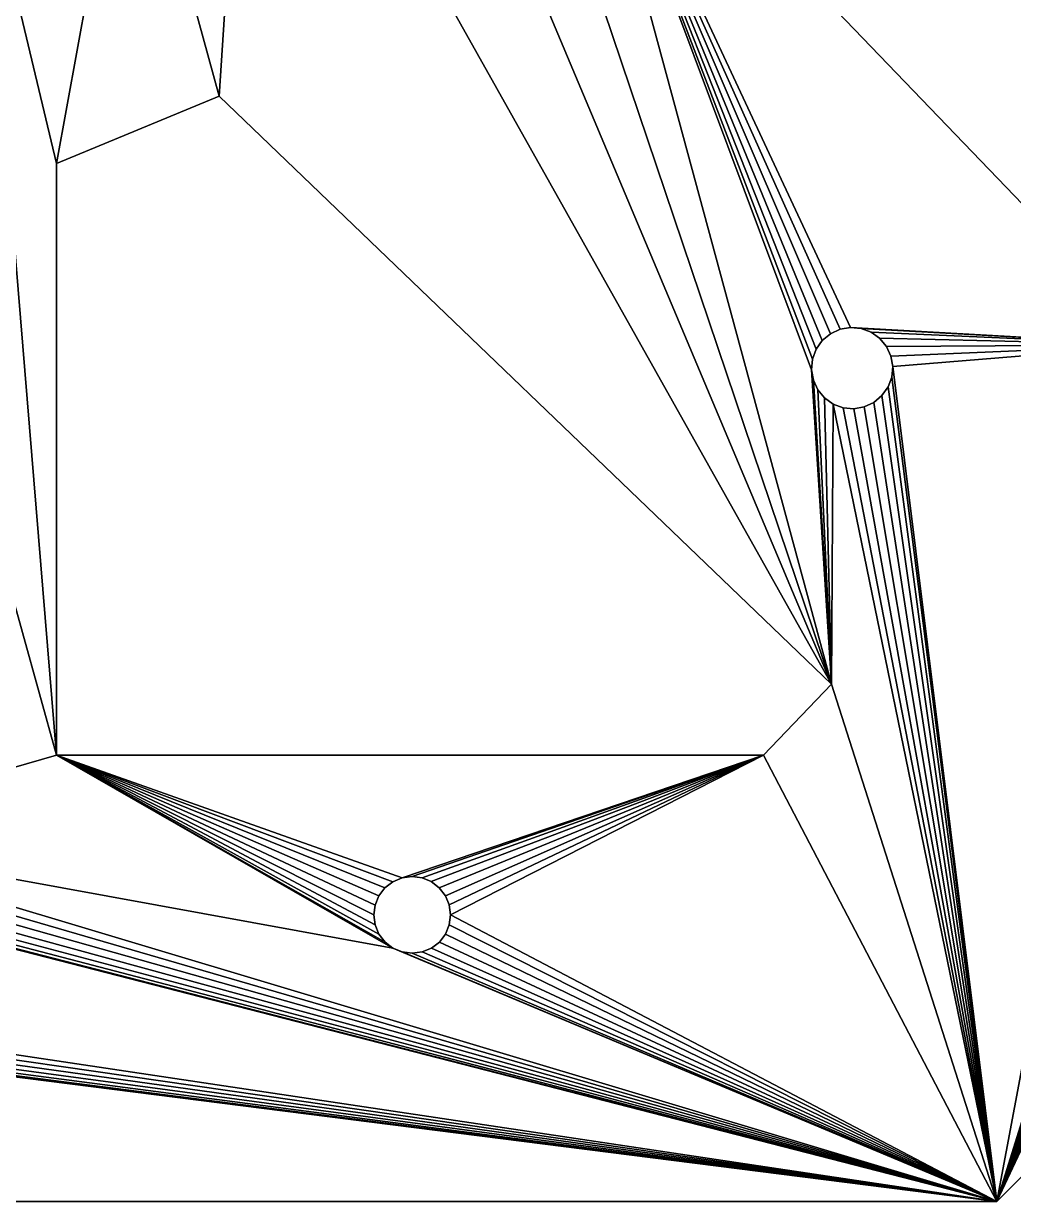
# Model space of a CAD drawing. Header units: metres. Extents: x 0.5 to 11.6, y 0.4 to 11.6.
# Drawn here: x 9.081 to 10.604, y 5.607 to 7.42 of the extents above; entities that cross this region are included whole.
import ezdxf

# ---------------------------------------------------------------- set-up
doc = ezdxf.new("R2010")
doc.units = ezdxf.units.M

msp = doc.modelspace()

# ---------------------------------------------------------------- meshes
at = {"layer": 'OutsideLine'}
mesh = msp.add_polyface(dxfattribs=at)
corners = [(10.3225, 6.9428), (9.931, 7.8575), (10.3373, 6.9497), (10.3534, 6.9524), (10.826, 6.9259), (10.3696, 6.9509), (10.3849, 6.9453), (10.3982, 6.9359), (10.4087, 6.9234), (10.4155, 6.9085), (10.4183, 6.8925), (10.8318, 6.4105), (11.132, 7.2444), (10.0345, 8.1075), (10.0558, 8.55), (11.132, 8.1075), (10.072, 8.5479), (10.0882, 8.55), (10.1032, 8.5562), (10.1162, 8.5662), (10.1261, 8.5791), (10.1324, 8.5942), (10.1345, 8.6104), (11.0116, 8.5944), (11.0095, 8.6105), (11.0178, 8.5793), (11.0277, 8.5663), (11.0406, 8.5563), (11.0556, 8.55), (11.0718, 8.5479), (11.088, 8.5499), (11.1031, 8.5561), (11.1161, 8.566), (11.126, 8.579), (11.1323, 8.594), (11.632, 6.661), (10.9401, 6.3706), (11.1345, 8.6102), (11.632, 10.554), (10.324, 6.4034), (10.2934, 6.8875), (10.2962, 6.8714), (10.303, 6.8566), (10.3134, 6.8441)]
mesh.append_faces([[corners[k] for k in face] for face in [(0, 1, 2), (2, 1, 3), (3, 4, 5), (5, 4, 6), (6, 4, 7), (7, 4, 8), (8, 4, 9), (9, 4, 10), (13, 14, 15), (23, 22, 24), (15, 34, 12), (35, 37, 38)]], dxfattribs={"vtx0": -1, "vtx1": -1})
mesh.append_faces([[corners[k] for k in face] for face in [(15, 22, 23), (35, 36, 12), (35, 12, 34)]], dxfattribs={"vtx0": -1, "vtx1": -1, "vtx2": -1})
mesh.append_faces([[corners[k] for k in face] for face in [(3, 1, 4), (11, 4, 12), (15, 14, 16), (15, 16, 17), (15, 17, 18), (15, 18, 19), (15, 19, 20), (15, 20, 21), (15, 21, 22), (15, 23, 25), (15, 25, 26), (15, 26, 27), (15, 27, 28), (15, 28, 29), (15, 29, 30), (15, 30, 31), (15, 31, 32), (15, 32, 33), (15, 33, 34), (35, 34, 37), (39, 40, 41), (39, 41, 42), (39, 42, 43)]], dxfattribs={"vtx0": -1, "vtx2": -1})
mesh = msp.add_polyface(dxfattribs=at)
corners = [(10.9401, 6.3706, 0.0625), (11.632, 6.661, 0.0625), (11.132, 7.2444, 0.0625), (11.132, 8.1075, 0.0625), (11.1323, 8.594, 0.0625), (11.1345, 8.6102, 0.0625), (11.632, 10.554, 0.0625), (10.0558, 8.55, 0.0625), (10.0345, 8.1075, 0.0625), (10.072, 8.5479, 0.0625), (10.0882, 8.55, 0.0625), (10.1032, 8.5562, 0.0625), (10.1162, 8.5662, 0.0625), (10.1261, 8.5791, 0.0625), (10.1324, 8.5942, 0.0625), (10.1345, 8.6104, 0.0625), (11.0116, 8.5944, 0.0625), (11.0095, 8.6105, 0.0625), (11.0178, 8.5793, 0.0625), (11.0277, 8.5663, 0.0625), (11.0406, 8.5563, 0.0625), (11.0556, 8.55, 0.0625), (11.0718, 8.5479, 0.0625), (11.088, 8.5499, 0.0625), (11.1031, 8.5561, 0.0625), (11.1161, 8.566, 0.0625), (11.126, 8.579, 0.0625), (9.931, 7.8575, 0.0625), (10.3534, 6.9524, 0.0625), (10.826, 6.9259, 0.0625), (10.3373, 6.9497, 0.0625), (10.3225, 6.9428, 0.0625), (10.3696, 6.9509, 0.0625), (10.3849, 6.9453, 0.0625), (10.3982, 6.9359, 0.0625), (10.4087, 6.9234, 0.0625), (10.4155, 6.9085, 0.0625), (10.4183, 6.8925, 0.0625), (10.8318, 6.4105, 0.0625), (10.2934, 6.8875, 0.0625), (10.324, 6.4034, 0.0625), (10.2962, 6.8714, 0.0625), (10.303, 6.8566, 0.0625), (10.3134, 6.8441, 0.0625)]
mesh.append_faces([[corners[k] for k in face] for face in [(2, 1, 3), (4, 1, 5), (6, 5, 1), (7, 3, 9), (9, 3, 10), (10, 3, 11), (11, 3, 12), (12, 3, 13), (13, 3, 14), (14, 3, 15), (16, 3, 18), (18, 3, 19), (19, 3, 20), (20, 3, 21), (21, 3, 22), (22, 3, 23), (23, 3, 24), (24, 3, 25), (25, 3, 26), (26, 3, 4), (27, 28, 29), (28, 27, 30), (30, 27, 31), (29, 38, 2), (39, 40, 41), (41, 40, 42), (42, 40, 43)]], dxfattribs={"vtx0": -1, "vtx1": -1})
mesh.append_faces([[corners[k] for k in face] for face in [(0, 1, 2), (3, 1, 4), (15, 3, 16)]], dxfattribs={"vtx0": -1, "vtx1": -1, "vtx2": -1})
mesh.append_faces([[corners[k] for k in face] for face in [(7, 8, 3), (15, 16, 17), (29, 28, 32), (29, 32, 33), (29, 33, 34), (29, 34, 35), (29, 35, 36), (29, 36, 37)]], dxfattribs={"vtx0": -1, "vtx2": -1})
mesh = msp.add_polyface(dxfattribs=at)
corners = [(10.0345, 8.1075, 0.0625), (9.931, 9.3575, 0.0625), (9.931, 7.8575, 0.0625), (10.0095, 8.6104, 0.0625), (10.0116, 8.5942, 0.0625), (10.0179, 8.5791, 0.0625), (10.0278, 8.5662, 0.0625), (10.0407, 8.5562, 0.0625), (10.0558, 8.55, 0.0625), (10.3225, 6.9428, 0.0625), (10.3099, 6.9324, 0.0625), (10.3005, 6.9191, 0.0625), (10.2949, 6.9037, 0.0625), (10.2934, 6.8875, 0.0625), (9.6238, 8.4798, 0.0625), (8.7016, 6.1703, 0.0625), (9.132, 6.2945, 0.0625), (8.7654, 7.6164, 0.0625), (9.0173, 7.6847, 0.0625), (9.132, 7.2049, 0.0625), (9.243, 7.8159, 0.0625), (9.382, 7.3084, 0.0625), (9.4271, 8.001, 0.0625), (10.324, 6.4034, 0.0625), (9.5569, 8.2275, 0.0625), (8.6676, 7.1163, 0.0625), (8.6552, 6.2307, 0.0625), (8.6703, 6.2245, 0.0625), (8.6805, 7.1263, 0.0625), (8.6833, 6.2145, 0.0625), (8.6904, 7.1392, 0.0625), (8.6932, 6.2016, 0.0625), (8.6966, 7.1543, 0.0625), (8.6994, 6.1865, 0.0625), (8.6986, 7.1705, 0.0625), (8.6047, 7.2244, 0.0625), (8.6198, 7.2307, 0.0625), (8.636, 7.2328, 0.0625), (8.6521, 7.2307, 0.0625), (8.6672, 7.2245, 0.0625), (8.6802, 7.2147, 0.0625), (8.6902, 7.2017, 0.0625), (8.6965, 7.1867, 0.0625)]
mesh.append_faces([[corners[k] for k in face] for face in [(0, 1, 2), (3, 0, 4), (4, 0, 5), (5, 0, 6), (6, 0, 7), (7, 0, 8), (9, 2, 10), (10, 2, 11), (11, 2, 12), (12, 2, 13), (17, 16, 18), (18, 19, 20), (19, 18, 16), (20, 21, 22), (22, 23, 24), (24, 23, 14), (25, 27, 28), (28, 29, 30), (30, 31, 32), (32, 33, 34)]], dxfattribs={"vtx0": -1, "vtx1": -1})
mesh.append_faces([[corners[k] for k in face] for face in [(1, 14, 2), (15, 16, 17), (14, 23, 2), (2, 23, 13), (17, 34, 33)]], dxfattribs={"vtx0": -1, "vtx1": -1, "vtx2": -1})
mesh.append_faces([[corners[k] for k in face] for face in [(20, 19, 21), (22, 21, 23), (25, 26, 27), (28, 27, 29), (17, 35, 36), (17, 36, 37), (17, 37, 38), (17, 38, 39), (17, 39, 40), (17, 40, 41), (17, 41, 42), (17, 42, 34), (17, 33, 15)]], dxfattribs={"vtx0": -1, "vtx2": -1})
mesh = msp.add_polyface(dxfattribs=at)
corners = [(9.931, 7.8575), (10.2949, 6.9037), (10.2934, 6.8875), (10.3005, 6.9191), (10.3099, 6.9324), (10.3225, 6.9428), (10.0095, 8.6104), (10.0345, 8.1075), (10.0116, 8.5942), (10.0179, 8.5791), (10.0278, 8.5662), (10.0407, 8.5562), (10.0558, 8.55), (10.0345, 9.1075), (9.243, 7.8159), (9.132, 7.2049), (9.0173, 7.6847), (9.382, 7.3084), (9.4271, 8.001), (10.324, 6.4034), (9.5569, 8.2275), (9.6238, 8.4798), (9.931, 9.3575), (9.132, 6.2945), (8.7016, 6.1703), (8.7654, 7.6164), (8.6198, 7.2307), (8.636, 7.2328), (8.6521, 7.2307), (8.6672, 7.2245), (8.6802, 7.2147), (8.6902, 7.2017), (8.6965, 7.1867), (8.6986, 7.1705), (8.6994, 6.1865), (8.6552, 6.2307), (8.6676, 7.1163), (8.6703, 6.2245), (8.6805, 7.1263), (8.6833, 6.2145), (8.6904, 7.1392), (8.6932, 6.2016), (8.6966, 7.1543)]
mesh.append_faces([[corners[k] for k in face] for face in [(1, 0, 3), (3, 0, 4), (4, 0, 5), (14, 15, 16), (15, 14, 17), (17, 18, 19), (23, 16, 15), (26, 25, 27), (27, 25, 28), (28, 25, 29), (29, 25, 30), (30, 25, 31), (31, 25, 32), (32, 25, 33), (34, 25, 24), (35, 36, 37), (37, 38, 39)]], dxfattribs={"vtx0": -1, "vtx1": -1})
mesh.append_faces([[corners[k] for k in face] for face in [(0, 13, 6), (19, 21, 0), (0, 21, 22), (19, 0, 2), (23, 24, 25), (33, 25, 34)]], dxfattribs={"vtx0": -1, "vtx1": -1, "vtx2": -1})
mesh.append_faces([[corners[k] for k in face] for face in [(0, 1, 2), (6, 7, 0), (7, 6, 8), (7, 8, 9), (7, 9, 10), (7, 10, 11), (7, 11, 12), (17, 14, 18), (19, 18, 20), (19, 20, 21), (23, 25, 16), (37, 36, 38), (39, 38, 40), (41, 40, 42), (34, 42, 33)]], dxfattribs={"vtx0": -1, "vtx2": -1})
mesh = msp.add_polyface(dxfattribs=at)
corners = [(9.931, 7.8575), (10.826, 6.9259, 0.0625), (10.826, 6.9259), (9.931, 7.8575, 0.0625)]
mesh.append_faces([[corners[k] for k in face] for face in [(0, 1, 2), (1, 0, 3)]], dxfattribs={"vtx0": -1})
mesh = msp.add_polyface(dxfattribs=at)
corners = [(6.6876, 5.6075), (7.5925, 5.9864), (10.5785, 5.6075), (7.5772, 5.9884), (7.563, 5.9943), (7.0644, 6.2914), (7.5507, 6.0037), (7.5413, 6.0159), (7.5354, 6.0301), (7.5334, 6.0454), (7.6078, 5.9885), (7.622, 5.9944), (7.6343, 6.0038), (7.6436, 6.016), (7.6495, 6.0303), (7.6515, 6.0456), (8.6229, 6.11), (8.132, 6.2914), (8.6078, 6.1162), (8.5949, 6.1261), (8.5849, 6.1391), (8.5787, 6.1542), (8.252, 7.6825), (8.5766, 6.1703), (7.5354, 6.0607), (7.5413, 6.0749), (7.5506, 6.0872), (7.5628, 6.0966), (7.5771, 6.1025), (7.5924, 6.1045), (7.6076, 6.1026), (7.6219, 6.0967), (7.6341, 6.0873), (7.6435, 6.0751), (7.6495, 6.0609), (8.5821, 7.1389), (8.5787, 6.1865), (8.5849, 6.2016), (8.5921, 7.126), (8.5949, 6.2145), (8.6051, 7.1161), (8.6078, 6.2245), (8.6201, 7.1099), (8.6229, 6.2307), (8.6363, 7.1078), (8.6391, 6.2328), (8.6525, 7.11), (8.6552, 6.2307)]
mesh.append_faces([[corners[k] for k in face] for face in [(0, 1, 2), (1, 0, 3), (4, 5, 6), (6, 5, 7), (7, 5, 8), (8, 5, 9), (16, 17, 18), (18, 17, 19), (19, 17, 20), (20, 17, 21), (21, 22, 23), (24, 5, 25), (25, 5, 26), (26, 5, 27), (27, 5, 28), (28, 17, 29), (29, 17, 30), (30, 17, 31), (31, 17, 32), (32, 17, 33), (33, 17, 34), (34, 17, 15), (23, 35, 36), (36, 35, 37), (37, 38, 39), (39, 40, 41), (41, 42, 43), (43, 44, 45), (45, 46, 47)]], dxfattribs={"vtx0": -1, "vtx1": -1})
mesh.append_faces([[corners[k] for k in face] for face in [(16, 15, 17)]], dxfattribs={"vtx0": -1, "vtx1": -1, "vtx2": -1})
mesh.append_faces([[corners[k] for k in face] for face in [(2, 1, 10), (2, 10, 11), (2, 11, 12), (2, 12, 13), (2, 13, 14), (2, 14, 15), (5, 24, 9), (28, 5, 17)]], dxfattribs={"vtx0": -1, "vtx2": -1})
mesh = msp.add_polyface(dxfattribs=at)
corners = [(7.5925, 5.9864, 0.0625), (6.6876, 5.6075, 0.0625), (10.5785, 5.6075, 0.0625), (7.0644, 6.2914, 0.0625), (7.563, 5.9943, 0.0625), (7.5507, 6.0037, 0.0625), (7.5413, 6.0159, 0.0625), (7.5354, 6.0301, 0.0625), (7.5334, 6.0454, 0.0625), (7.6078, 5.9885, 0.0625), (7.622, 5.9944, 0.0625), (7.6343, 6.0038, 0.0625), (7.6436, 6.016, 0.0625), (7.6495, 6.0303, 0.0625), (7.6515, 6.0456, 0.0625), (8.6229, 6.11, 0.0625), (8.132, 6.2914, 0.0625), (8.6078, 6.1162, 0.0625), (8.5949, 6.1261, 0.0625), (8.5849, 6.1391, 0.0625), (8.132, 7.2049, 0.0625), (8.5787, 6.1542, 0.0625), (8.252, 7.6825, 0.0625), (8.5766, 6.1703, 0.0625), (7.5771, 6.1025, 0.0625), (7.5628, 6.0966, 0.0625), (7.5506, 6.0872, 0.0625), (7.5413, 6.0749, 0.0625), (7.5354, 6.0607, 0.0625), (7.5924, 6.1045, 0.0625), (7.6076, 6.1026, 0.0625), (7.6219, 6.0967, 0.0625), (7.6341, 6.0873, 0.0625), (7.6435, 6.0751, 0.0625), (7.6495, 6.0609, 0.0625), (8.5821, 7.1389, 0.0625), (8.5787, 6.1865, 0.0625), (8.5849, 6.2016, 0.0625), (8.5921, 7.126, 0.0625), (8.5949, 6.2145, 0.0625), (8.6051, 7.1161, 0.0625), (8.6078, 6.2245, 0.0625), (8.6201, 7.1099, 0.0625), (8.6229, 6.2307, 0.0625), (8.6363, 7.1078, 0.0625), (8.6391, 6.2328, 0.0625), (8.6525, 7.11, 0.0625), (8.6552, 6.2307, 0.0625)]
mesh.append_faces([[corners[k] for k in face] for face in [(0, 2, 9), (9, 2, 10), (10, 2, 11), (11, 2, 12), (12, 2, 13), (13, 2, 14), (16, 19, 20), (3, 24, 16), (24, 3, 25), (25, 3, 26), (26, 3, 27), (27, 3, 28), (28, 3, 8)]], dxfattribs={"vtx0": -1, "vtx1": -1})
mesh.append_faces([[corners[k] for k in face] for face in [(14, 15, 16)]], dxfattribs={"vtx0": -1, "vtx1": -1, "vtx2": -1})
mesh.append_faces([[corners[k] for k in face] for face in [(0, 1, 2), (3, 4, 5), (3, 5, 6), (3, 6, 7), (3, 7, 8), (16, 15, 17), (16, 17, 18), (16, 18, 19), (20, 19, 21), (22, 21, 23), (16, 24, 29), (16, 29, 30), (16, 30, 31), (16, 31, 32), (16, 32, 33), (16, 33, 34), (16, 34, 14), (35, 23, 36), (35, 36, 37), (38, 37, 39), (40, 39, 41), (42, 41, 43), (44, 43, 45), (46, 45, 47)]], dxfattribs={"vtx0": -1, "vtx2": -1})
mesh = msp.add_polyface(dxfattribs=at)
corners = [(9.382, 7.3084, 0.0625), (9.132, 7.2049), (9.382, 7.3084), (9.132, 7.2049, 0.0625)]
mesh.append_faces([[corners[k] for k in face] for face in [(0, 1, 2), (1, 0, 3)]], dxfattribs={"vtx0": -1})
mesh = msp.add_polyface(dxfattribs=at)
corners = [(10.324, 6.4034, 0.0625), (9.382, 7.3084), (10.324, 6.4034), (9.382, 7.3084, 0.0625)]
mesh.append_faces([[corners[k] for k in face] for face in [(0, 1, 2), (1, 0, 3)]], dxfattribs={"vtx0": -1})
mesh = msp.add_polyface(dxfattribs=at)
corners = [(10.4183, 6.8925), (10.826, 6.9259), (10.5785, 5.6075), (10.8152, 6.3656), (10.8167, 6.3819), (10.8224, 6.3972), (10.8318, 6.4105), (11.132, 7.2444), (10.8443, 6.421), (10.8591, 6.4278), (10.8752, 6.4306), (10.8914, 6.4291), (10.9068, 6.4235), (10.9201, 6.414), (10.9305, 6.4015), (10.9374, 6.3867), (10.9401, 6.3706), (10.9111, 6.3153), (11.632, 6.661), (10.8962, 6.3085), (10.8802, 6.3057), (10.8639, 6.3072), (10.8486, 6.3128), (10.8353, 6.3222), (10.8248, 6.3348), (10.818, 6.3496), (10.9236, 6.3257), (10.933, 6.3391), (10.9386, 6.3544), (10.324, 6.4034), (10.3134, 6.8441), (10.3268, 6.8347), (10.2193, 6.2944), (10.3421, 6.829), (10.3583, 6.8275), (10.3744, 6.8303), (10.3892, 6.8371), (10.4018, 6.8476), (10.4112, 6.8609), (10.4168, 6.8762)]
mesh.append_faces([[corners[k] for k in face] for face in [(3, 1, 4), (4, 1, 5), (5, 1, 6), (6, 7, 8), (8, 7, 9), (9, 7, 10), (10, 7, 11), (11, 7, 12), (12, 7, 13), (13, 7, 14), (14, 7, 15), (15, 7, 16), (2, 17, 18), (17, 2, 19), (19, 2, 20), (20, 2, 21), (21, 2, 22), (22, 2, 23), (23, 2, 24), (24, 2, 25), (25, 2, 3)]], dxfattribs={"vtx0": -1, "vtx1": -1})
mesh.append_faces([[corners[k] for k in face] for face in [(0, 1, 2), (2, 1, 3), (2, 29, 31)]], dxfattribs={"vtx0": -1, "vtx1": -1, "vtx2": -1})
mesh.append_faces([[corners[k] for k in face] for face in [(18, 17, 26), (18, 26, 27), (18, 27, 28), (18, 28, 16), (29, 30, 31), (2, 32, 29), (2, 31, 33), (2, 33, 34), (2, 34, 35), (2, 35, 36), (2, 36, 37), (2, 37, 38), (2, 38, 39), (2, 39, 0)]], dxfattribs={"vtx0": -1, "vtx2": -1})
mesh = msp.add_polyface(dxfattribs=at)
corners = [(10.5785, 5.6075, 0.0625), (10.818, 6.3496, 0.0625), (10.8152, 6.3656, 0.0625), (10.8248, 6.3348, 0.0625), (10.8353, 6.3222, 0.0625), (10.8486, 6.3128, 0.0625), (10.8639, 6.3072, 0.0625), (10.8802, 6.3057, 0.0625), (10.8962, 6.3085, 0.0625), (10.9111, 6.3153, 0.0625), (11.632, 6.661, 0.0625), (10.9236, 6.3257, 0.0625), (10.933, 6.3391, 0.0625), (10.9386, 6.3544, 0.0625), (10.9401, 6.3706, 0.0625), (10.826, 6.9259, 0.0625), (10.4183, 6.8925, 0.0625), (10.8167, 6.3819, 0.0625), (10.8224, 6.3972, 0.0625), (10.8318, 6.4105, 0.0625), (11.132, 7.2444, 0.0625), (10.8443, 6.421, 0.0625), (10.8591, 6.4278, 0.0625), (10.8752, 6.4306, 0.0625), (10.8914, 6.4291, 0.0625), (10.9068, 6.4235, 0.0625), (10.9201, 6.414, 0.0625), (10.9305, 6.4015, 0.0625), (10.9374, 6.3867, 0.0625), (10.2193, 6.2944, 0.0625), (10.324, 6.4034, 0.0625), (10.3268, 6.8347, 0.0625), (10.3421, 6.829, 0.0625), (10.3583, 6.8275, 0.0625), (10.3744, 6.8303, 0.0625), (10.3892, 6.8371, 0.0625), (10.4018, 6.8476, 0.0625), (10.4112, 6.8609, 0.0625), (10.4168, 6.8762, 0.0625), (10.3134, 6.8441, 0.0625)]
mesh.append_faces([[corners[k] for k in face] for face in [(1, 0, 3), (3, 0, 4), (4, 0, 5), (5, 0, 6), (6, 0, 7), (7, 0, 8), (8, 0, 9), (9, 10, 11), (11, 10, 12), (12, 10, 13), (13, 10, 14), (29, 0, 30), (31, 0, 32), (32, 0, 33), (33, 0, 34), (34, 0, 35), (35, 0, 36), (36, 0, 37), (37, 0, 38), (38, 0, 16), (39, 30, 31)]], dxfattribs={"vtx0": -1, "vtx1": -1})
mesh.append_faces([[corners[k] for k in face] for face in [(15, 16, 0), (15, 0, 2), (30, 0, 31)]], dxfattribs={"vtx0": -1, "vtx1": -1, "vtx2": -1})
mesh.append_faces([[corners[k] for k in face] for face in [(0, 1, 2), (9, 0, 10), (15, 2, 17), (15, 17, 18), (15, 18, 19), (20, 19, 21), (20, 21, 22), (20, 22, 23), (20, 23, 24), (20, 24, 25), (20, 25, 26), (20, 26, 27), (20, 27, 28), (20, 28, 14)]], dxfattribs={"vtx0": -1, "vtx2": -1})
mesh = msp.add_polyface(dxfattribs=at)
corners = [(9.132, 7.2049), (9.132, 6.2945, 0.0625), (9.132, 6.2945), (9.132, 7.2049, 0.0625)]
mesh.append_faces([[corners[k] for k in face] for face in [(0, 1, 2), (1, 0, 3)]], dxfattribs={"vtx0": -1})
mesh = msp.add_polyface(dxfattribs=at)
corners = [(10.5785, 5.6075), (7.6515, 6.0456), (8.6229, 6.11), (8.6391, 6.1078), (8.6552, 6.11), (8.6703, 6.1162), (8.6833, 6.1261), (8.6932, 6.1391), (8.6994, 6.1542), (8.7016, 6.1703), (9.6496, 5.9972), (9.132, 6.2945), (9.6374, 6.0066), (9.628, 6.0188), (9.622, 6.0331), (9.62, 6.0483), (9.6639, 5.9914), (9.6791, 5.9894), (9.6944, 5.9914), (9.7087, 5.9973), (9.7209, 6.0067), (9.7302, 6.019), (9.7361, 6.0332), (9.7381, 6.0485), (10.2193, 6.2944), (9.622, 6.0636), (9.6279, 6.0779), (9.6372, 6.0901), (9.6495, 6.0995), (9.6637, 6.1054), (9.679, 6.1075), (9.6943, 6.1055), (9.7085, 6.0996), (9.7208, 6.0902), (9.7302, 6.078), (9.7361, 6.0638), (8.6833, 6.2145), (8.6904, 7.1392), (8.6932, 6.2016), (8.6966, 7.1543), (8.6994, 6.1865)]
mesh.append_faces([[corners[k] for k in face] for face in [(10, 11, 12), (12, 11, 13), (13, 11, 14), (14, 11, 15), (25, 11, 26), (26, 11, 27), (27, 11, 28), (28, 11, 29), (29, 24, 30), (30, 24, 31), (31, 24, 32), (32, 24, 33), (33, 24, 34), (34, 24, 35), (35, 24, 23), (36, 37, 38), (38, 39, 40)]], dxfattribs={"vtx0": -1, "vtx1": -1})
mesh.append_faces([[corners[k] for k in face] for face in [(0, 1, 2), (0, 9, 10), (10, 9, 11), (0, 23, 24)]], dxfattribs={"vtx0": -1, "vtx1": -1, "vtx2": -1})
mesh.append_faces([[corners[k] for k in face] for face in [(0, 2, 3), (0, 3, 4), (0, 4, 5), (0, 5, 6), (0, 6, 7), (0, 7, 8), (0, 8, 9), (0, 10, 16), (0, 16, 17), (0, 17, 18), (0, 18, 19), (0, 19, 20), (0, 20, 21), (0, 21, 22), (0, 22, 23), (11, 25, 15), (29, 11, 24)]], dxfattribs={"vtx0": -1, "vtx2": -1})
mesh = msp.add_polyface(dxfattribs=at)
corners = [(7.6515, 6.0456, 0.0625), (10.5785, 5.6075, 0.0625), (8.6229, 6.11, 0.0625), (8.6391, 6.1078, 0.0625), (8.6552, 6.11, 0.0625), (8.6703, 6.1162, 0.0625), (8.6833, 6.1261, 0.0625), (8.6932, 6.1391, 0.0625), (8.6994, 6.1542, 0.0625), (8.7016, 6.1703, 0.0625), (9.6496, 5.9972, 0.0625), (9.132, 6.2945, 0.0625), (9.6374, 6.0066, 0.0625), (9.628, 6.0188, 0.0625), (9.622, 6.0331, 0.0625), (9.62, 6.0483, 0.0625), (9.6639, 5.9914, 0.0625), (9.6791, 5.9894, 0.0625), (9.6944, 5.9914, 0.0625), (9.7087, 5.9973, 0.0625), (9.7209, 6.0067, 0.0625), (9.7302, 6.019, 0.0625), (9.7361, 6.0332, 0.0625), (9.7381, 6.0485, 0.0625), (10.2193, 6.2944, 0.0625), (9.6637, 6.1054, 0.0625), (9.6495, 6.0995, 0.0625), (9.6372, 6.0901, 0.0625), (9.6279, 6.0779, 0.0625), (9.622, 6.0636, 0.0625), (9.679, 6.1075, 0.0625), (9.6943, 6.1055, 0.0625), (9.7085, 6.0996, 0.0625), (9.7208, 6.0902, 0.0625), (9.7302, 6.078, 0.0625), (9.7361, 6.0638, 0.0625), (8.6904, 7.1392, 0.0625), (8.6833, 6.2145, 0.0625), (8.6932, 6.2016, 0.0625), (8.6966, 7.1543, 0.0625), (8.6994, 6.1865, 0.0625)]
mesh.append_faces([[corners[k] for k in face] for face in [(2, 1, 3), (3, 1, 4), (4, 1, 5), (5, 1, 6), (6, 1, 7), (7, 1, 8), (8, 1, 9), (10, 1, 16), (16, 1, 17), (17, 1, 18), (18, 1, 19), (19, 1, 20), (20, 1, 21), (21, 1, 22), (22, 1, 23), (11, 25, 24), (25, 11, 26), (26, 11, 27), (27, 11, 28), (28, 11, 29), (29, 11, 15)]], dxfattribs={"vtx0": -1, "vtx1": -1})
mesh.append_faces([[corners[k] for k in face] for face in [(0, 1, 2), (9, 1, 10), (9, 10, 11), (23, 1, 24)]], dxfattribs={"vtx0": -1, "vtx1": -1, "vtx2": -1})
mesh.append_faces([[corners[k] for k in face] for face in [(11, 10, 12), (11, 12, 13), (11, 13, 14), (11, 14, 15), (24, 25, 30), (24, 30, 31), (24, 31, 32), (24, 32, 33), (24, 33, 34), (24, 34, 35), (24, 35, 23), (36, 37, 38), (39, 38, 40)]], dxfattribs={"vtx0": -1, "vtx2": -1})
mesh = msp.add_polyface(dxfattribs=at)
corners = [(10.3225, 6.9428, 0.0625), (10.3099, 6.9324), (10.3225, 6.9428), (10.3099, 6.9324, 0.0625)]
mesh.append_faces([[corners[k] for k in face] for face in [(0, 1, 2), (1, 0, 3)]], dxfattribs={"vtx0": -1})
mesh = msp.add_polyface(dxfattribs=at)
corners = [(10.3373, 6.9497, 0.0625), (10.3225, 6.9428), (10.3373, 6.9497), (10.3225, 6.9428, 0.0625)]
mesh.append_faces([[corners[k] for k in face] for face in [(0, 1, 2), (1, 0, 3)]], dxfattribs={"vtx0": -1})
mesh = msp.add_polyface(dxfattribs=at)
corners = [(10.3534, 6.9524, 0.0625), (10.3373, 6.9497), (10.3534, 6.9524), (10.3373, 6.9497, 0.0625)]
mesh.append_faces([[corners[k] for k in face] for face in [(0, 1, 2), (1, 0, 3)]], dxfattribs={"vtx0": -1})
mesh = msp.add_polyface(dxfattribs=at)
corners = [(10.3696, 6.9509, 0.0625), (10.3534, 6.9524), (10.3696, 6.9509), (10.3534, 6.9524, 0.0625)]
mesh.append_faces([[corners[k] for k in face] for face in [(0, 1, 2), (1, 0, 3)]], dxfattribs={"vtx0": -1})
mesh = msp.add_polyface(dxfattribs=at)
corners = [(10.3849, 6.9453, 0.0625), (10.3696, 6.9509), (10.3849, 6.9453), (10.3696, 6.9509, 0.0625)]
mesh.append_faces([[corners[k] for k in face] for face in [(0, 1, 2), (1, 0, 3)]], dxfattribs={"vtx0": -1})
mesh = msp.add_polyface(dxfattribs=at)
corners = [(10.3982, 6.9359, 0.0625), (10.3849, 6.9453), (10.3982, 6.9359), (10.3849, 6.9453, 0.0625)]
mesh.append_faces([[corners[k] for k in face] for face in [(0, 1, 2), (1, 0, 3)]], dxfattribs={"vtx0": -1})
mesh = msp.add_polyface(dxfattribs=at)
corners = [(10.3099, 6.9324), (10.3005, 6.9191, 0.0625), (10.3005, 6.9191), (10.3099, 6.9324, 0.0625)]
mesh.append_faces([[corners[k] for k in face] for face in [(0, 1, 2), (1, 0, 3)]], dxfattribs={"vtx0": -1})
mesh = msp.add_polyface(dxfattribs=at)
corners = [(10.3982, 6.9359, 0.0625), (10.4087, 6.9234), (10.4087, 6.9234, 0.0625), (10.3982, 6.9359)]
mesh.append_faces([[corners[k] for k in face] for face in [(0, 1, 2), (1, 0, 3)]], dxfattribs={"vtx0": -1})
mesh = msp.add_polyface(dxfattribs=at)
corners = [(10.3005, 6.9191), (10.2949, 6.9037, 0.0625), (10.2949, 6.9037), (10.3005, 6.9191, 0.0625)]
mesh.append_faces([[corners[k] for k in face] for face in [(0, 1, 2), (1, 0, 3)]], dxfattribs={"vtx0": -1})
mesh = msp.add_polyface(dxfattribs=at)
corners = [(10.4087, 6.9234, 0.0625), (10.4155, 6.9085), (10.4155, 6.9085, 0.0625), (10.4087, 6.9234)]
mesh.append_faces([[corners[k] for k in face] for face in [(0, 1, 2), (1, 0, 3)]], dxfattribs={"vtx0": -1})
mesh = msp.add_polyface(dxfattribs=at)
corners = [(10.4155, 6.9085, 0.0625), (10.4183, 6.8925), (10.4183, 6.8925, 0.0625), (10.4155, 6.9085)]
mesh.append_faces([[corners[k] for k in face] for face in [(0, 1, 2), (1, 0, 3)]], dxfattribs={"vtx0": -1})
mesh = msp.add_polyface(dxfattribs=at)
corners = [(10.2949, 6.9037), (10.2934, 6.8875, 0.0625), (10.2934, 6.8875), (10.2949, 6.9037, 0.0625)]
mesh.append_faces([[corners[k] for k in face] for face in [(0, 1, 2), (1, 0, 3)]], dxfattribs={"vtx0": -1})
mesh = msp.add_polyface(dxfattribs=at)
corners = [(10.4183, 6.8925, 0.0625), (10.4168, 6.8762), (10.4168, 6.8762, 0.0625), (10.4183, 6.8925)]
mesh.append_faces([[corners[k] for k in face] for face in [(0, 1, 2), (1, 0, 3)]], dxfattribs={"vtx0": -1})
mesh = msp.add_polyface(dxfattribs=at)
corners = [(10.2934, 6.8875), (10.2962, 6.8714, 0.0625), (10.2962, 6.8714), (10.2934, 6.8875, 0.0625)]
mesh.append_faces([[corners[k] for k in face] for face in [(0, 1, 2), (1, 0, 3)]], dxfattribs={"vtx0": -1})
mesh = msp.add_polyface(dxfattribs=at)
corners = [(10.2962, 6.8714), (10.303, 6.8566, 0.0625), (10.303, 6.8566), (10.2962, 6.8714, 0.0625)]
mesh.append_faces([[corners[k] for k in face] for face in [(0, 1, 2), (1, 0, 3)]], dxfattribs={"vtx0": -1})
mesh = msp.add_polyface(dxfattribs=at)
corners = [(10.4168, 6.8762, 0.0625), (10.4112, 6.8609), (10.4112, 6.8609, 0.0625), (10.4168, 6.8762)]
mesh.append_faces([[corners[k] for k in face] for face in [(0, 1, 2), (1, 0, 3)]], dxfattribs={"vtx0": -1})
mesh = msp.add_polyface(dxfattribs=at)
corners = [(10.303, 6.8566), (10.3134, 6.8441, 0.0625), (10.3134, 6.8441), (10.303, 6.8566, 0.0625)]
mesh.append_faces([[corners[k] for k in face] for face in [(0, 1, 2), (1, 0, 3)]], dxfattribs={"vtx0": -1})
mesh = msp.add_polyface(dxfattribs=at)
corners = [(10.4112, 6.8609, 0.0625), (10.4018, 6.8476), (10.4018, 6.8476, 0.0625), (10.4112, 6.8609)]
mesh.append_faces([[corners[k] for k in face] for face in [(0, 1, 2), (1, 0, 3)]], dxfattribs={"vtx0": -1})
mesh = msp.add_polyface(dxfattribs=at)
corners = [(10.3134, 6.8441, 0.0625), (10.3268, 6.8347), (10.3134, 6.8441), (10.3268, 6.8347, 0.0625)]
mesh.append_faces([[corners[k] for k in face] for face in [(0, 1, 2), (1, 0, 3)]], dxfattribs={"vtx0": -1})
mesh = msp.add_polyface(dxfattribs=at)
corners = [(10.3268, 6.8347, 0.0625), (10.3421, 6.829), (10.3268, 6.8347), (10.3421, 6.829, 0.0625)]
mesh.append_faces([[corners[k] for k in face] for face in [(0, 1, 2), (1, 0, 3)]], dxfattribs={"vtx0": -1})
mesh = msp.add_polyface(dxfattribs=at)
corners = [(10.3744, 6.8303, 0.0625), (10.3892, 6.8371), (10.3744, 6.8303), (10.3892, 6.8371, 0.0625)]
mesh.append_faces([[corners[k] for k in face] for face in [(0, 1, 2), (1, 0, 3)]], dxfattribs={"vtx0": -1})
mesh = msp.add_polyface(dxfattribs=at)
corners = [(10.3892, 6.8371, 0.0625), (10.4018, 6.8476), (10.3892, 6.8371), (10.4018, 6.8476, 0.0625)]
mesh.append_faces([[corners[k] for k in face] for face in [(0, 1, 2), (1, 0, 3)]], dxfattribs={"vtx0": -1})
mesh = msp.add_polyface(dxfattribs=at)
corners = [(10.3421, 6.829, 0.0625), (10.3583, 6.8275), (10.3421, 6.829), (10.3583, 6.8275, 0.0625)]
mesh.append_faces([[corners[k] for k in face] for face in [(0, 1, 2), (1, 0, 3)]], dxfattribs={"vtx0": -1})
mesh = msp.add_polyface(dxfattribs=at)
corners = [(10.3583, 6.8275, 0.0625), (10.3744, 6.8303), (10.3583, 6.8275), (10.3744, 6.8303, 0.0625)]
mesh.append_faces([[corners[k] for k in face] for face in [(0, 1, 2), (1, 0, 3)]], dxfattribs={"vtx0": -1})
mesh = msp.add_polyface(dxfattribs=at)
corners = [(11.632, 6.661, 0.0625), (10.5785, 5.6075), (11.632, 6.661), (10.5785, 5.6075, 0.0625)]
mesh.append_faces([[corners[k] for k in face] for face in [(0, 1, 2), (1, 0, 3)]], dxfattribs={"vtx0": -1})
mesh = msp.add_polyface(dxfattribs=at)
corners = [(10.324, 6.4034, 0.0625), (10.2193, 6.2944), (10.2193, 6.2944, 0.0625), (10.324, 6.4034)]
mesh.append_faces([[corners[k] for k in face] for face in [(0, 1, 2), (1, 0, 3)]], dxfattribs={"vtx0": -1})
mesh = msp.add_polyface(dxfattribs=at)
corners = [(9.132, 6.2945, 0.0625), (10.2193, 6.2944), (9.132, 6.2945), (10.2193, 6.2944, 0.0625)]
mesh.append_faces([[corners[k] for k in face] for face in [(0, 1, 2), (1, 0, 3)]], dxfattribs={"vtx0": -1})
mesh = msp.add_polyface(dxfattribs=at)
corners = [(9.6495, 6.0995, 0.0625), (9.6372, 6.0901), (9.6495, 6.0995), (9.6372, 6.0901, 0.0625)]
mesh.append_faces([[corners[k] for k in face] for face in [(0, 1, 2), (1, 0, 3)]], dxfattribs={"vtx0": -1})
mesh = msp.add_polyface(dxfattribs=at)
corners = [(9.6637, 6.1054, 0.0625), (9.6495, 6.0995), (9.6637, 6.1054), (9.6495, 6.0995, 0.0625)]
mesh.append_faces([[corners[k] for k in face] for face in [(0, 1, 2), (1, 0, 3)]], dxfattribs={"vtx0": -1})
mesh = msp.add_polyface(dxfattribs=at)
corners = [(9.679, 6.1075, 0.0625), (9.6637, 6.1054), (9.679, 6.1075), (9.6637, 6.1054, 0.0625)]
mesh.append_faces([[corners[k] for k in face] for face in [(0, 1, 2), (1, 0, 3)]], dxfattribs={"vtx0": -1})
mesh = msp.add_polyface(dxfattribs=at)
corners = [(9.6943, 6.1055, 0.0625), (9.679, 6.1075), (9.6943, 6.1055), (9.679, 6.1075, 0.0625)]
mesh.append_faces([[corners[k] for k in face] for face in [(0, 1, 2), (1, 0, 3)]], dxfattribs={"vtx0": -1})
mesh = msp.add_polyface(dxfattribs=at)
corners = [(9.7085, 6.0996, 0.0625), (9.6943, 6.1055), (9.7085, 6.0996), (9.6943, 6.1055, 0.0625)]
mesh.append_faces([[corners[k] for k in face] for face in [(0, 1, 2), (1, 0, 3)]], dxfattribs={"vtx0": -1})
mesh = msp.add_polyface(dxfattribs=at)
corners = [(9.7208, 6.0902, 0.0625), (9.7085, 6.0996), (9.7208, 6.0902), (9.7085, 6.0996, 0.0625)]
mesh.append_faces([[corners[k] for k in face] for face in [(0, 1, 2), (1, 0, 3)]], dxfattribs={"vtx0": -1})
mesh = msp.add_polyface(dxfattribs=at)
corners = [(9.6279, 6.0779), (9.622, 6.0636, 0.0625), (9.622, 6.0636), (9.6279, 6.0779, 0.0625)]
mesh.append_faces([[corners[k] for k in face] for face in [(0, 1, 2), (1, 0, 3)]], dxfattribs={"vtx0": -1})
mesh = msp.add_polyface(dxfattribs=at)
corners = [(9.6372, 6.0901), (9.6279, 6.0779, 0.0625), (9.6279, 6.0779), (9.6372, 6.0901, 0.0625)]
mesh.append_faces([[corners[k] for k in face] for face in [(0, 1, 2), (1, 0, 3)]], dxfattribs={"vtx0": -1})
mesh = msp.add_polyface(dxfattribs=at)
corners = [(9.7208, 6.0902, 0.0625), (9.7302, 6.078), (9.7302, 6.078, 0.0625), (9.7208, 6.0902)]
mesh.append_faces([[corners[k] for k in face] for face in [(0, 1, 2), (1, 0, 3)]], dxfattribs={"vtx0": -1})
mesh = msp.add_polyface(dxfattribs=at)
corners = [(9.7302, 6.078, 0.0625), (9.7361, 6.0638), (9.7361, 6.0638, 0.0625), (9.7302, 6.078)]
mesh.append_faces([[corners[k] for k in face] for face in [(0, 1, 2), (1, 0, 3)]], dxfattribs={"vtx0": -1})
mesh = msp.add_polyface(dxfattribs=at)
corners = [(9.622, 6.0636), (9.62, 6.0483, 0.0625), (9.62, 6.0483), (9.622, 6.0636, 0.0625)]
mesh.append_faces([[corners[k] for k in face] for face in [(0, 1, 2), (1, 0, 3)]], dxfattribs={"vtx0": -1})
mesh = msp.add_polyface(dxfattribs=at)
corners = [(9.7361, 6.0638, 0.0625), (9.7381, 6.0485), (9.7381, 6.0485, 0.0625), (9.7361, 6.0638)]
mesh.append_faces([[corners[k] for k in face] for face in [(0, 1, 2), (1, 0, 3)]], dxfattribs={"vtx0": -1})
mesh = msp.add_polyface(dxfattribs=at)
corners = [(9.62, 6.0483), (9.622, 6.0331, 0.0625), (9.622, 6.0331), (9.62, 6.0483, 0.0625)]
mesh.append_faces([[corners[k] for k in face] for face in [(0, 1, 2), (1, 0, 3)]], dxfattribs={"vtx0": -1})
mesh = msp.add_polyface(dxfattribs=at)
corners = [(9.7381, 6.0485, 0.0625), (9.7361, 6.0332), (9.7361, 6.0332, 0.0625), (9.7381, 6.0485)]
mesh.append_faces([[corners[k] for k in face] for face in [(0, 1, 2), (1, 0, 3)]], dxfattribs={"vtx0": -1})
mesh = msp.add_polyface(dxfattribs=at)
corners = [(9.622, 6.0331), (9.628, 6.0188, 0.0625), (9.628, 6.0188), (9.622, 6.0331, 0.0625)]
mesh.append_faces([[corners[k] for k in face] for face in [(0, 1, 2), (1, 0, 3)]], dxfattribs={"vtx0": -1})
mesh = msp.add_polyface(dxfattribs=at)
corners = [(9.628, 6.0188), (9.6374, 6.0066, 0.0625), (9.6374, 6.0066), (9.628, 6.0188, 0.0625)]
mesh.append_faces([[corners[k] for k in face] for face in [(0, 1, 2), (1, 0, 3)]], dxfattribs={"vtx0": -1})
mesh = msp.add_polyface(dxfattribs=at)
corners = [(9.7302, 6.019, 0.0625), (9.7209, 6.0067), (9.7209, 6.0067, 0.0625), (9.7302, 6.019)]
mesh.append_faces([[corners[k] for k in face] for face in [(0, 1, 2), (1, 0, 3)]], dxfattribs={"vtx0": -1})
mesh = msp.add_polyface(dxfattribs=at)
corners = [(9.7361, 6.0332, 0.0625), (9.7302, 6.019), (9.7302, 6.019, 0.0625), (9.7361, 6.0332)]
mesh.append_faces([[corners[k] for k in face] for face in [(0, 1, 2), (1, 0, 3)]], dxfattribs={"vtx0": -1})
mesh = msp.add_polyface(dxfattribs=at)
corners = [(9.6374, 6.0066, 0.0625), (9.6496, 5.9972), (9.6374, 6.0066), (9.6496, 5.9972, 0.0625)]
mesh.append_faces([[corners[k] for k in face] for face in [(0, 1, 2), (1, 0, 3)]], dxfattribs={"vtx0": -1})
mesh = msp.add_polyface(dxfattribs=at)
corners = [(9.7087, 5.9973, 0.0625), (9.7209, 6.0067), (9.7087, 5.9973), (9.7209, 6.0067, 0.0625)]
mesh.append_faces([[corners[k] for k in face] for face in [(0, 1, 2), (1, 0, 3)]], dxfattribs={"vtx0": -1})
mesh = msp.add_polyface(dxfattribs=at)
corners = [(9.6496, 5.9972, 0.0625), (9.6639, 5.9914), (9.6496, 5.9972), (9.6639, 5.9914, 0.0625)]
mesh.append_faces([[corners[k] for k in face] for face in [(0, 1, 2), (1, 0, 3)]], dxfattribs={"vtx0": -1})
mesh = msp.add_polyface(dxfattribs=at)
corners = [(9.6639, 5.9914, 0.0625), (9.6791, 5.9894), (9.6639, 5.9914), (9.6791, 5.9894, 0.0625)]
mesh.append_faces([[corners[k] for k in face] for face in [(0, 1, 2), (1, 0, 3)]], dxfattribs={"vtx0": -1})
mesh = msp.add_polyface(dxfattribs=at)
corners = [(9.6791, 5.9894, 0.0625), (9.6944, 5.9914), (9.6791, 5.9894), (9.6944, 5.9914, 0.0625)]
mesh.append_faces([[corners[k] for k in face] for face in [(0, 1, 2), (1, 0, 3)]], dxfattribs={"vtx0": -1})
mesh = msp.add_polyface(dxfattribs=at)
corners = [(9.6944, 5.9914, 0.0625), (9.7087, 5.9973), (9.6944, 5.9914), (9.7087, 5.9973, 0.0625)]
mesh.append_faces([[corners[k] for k in face] for face in [(0, 1, 2), (1, 0, 3)]], dxfattribs={"vtx0": -1})
mesh = msp.add_polyface(dxfattribs=at)
corners = [(10.5785, 5.6075, 0.0625), (6.6876, 5.6075), (10.5785, 5.6075), (6.6876, 5.6075, 0.0625)]
mesh.append_faces([[corners[k] for k in face] for face in [(0, 1, 2), (1, 0, 3)]], dxfattribs={"vtx0": -1})

doc.saveas('drawing.dxf')
